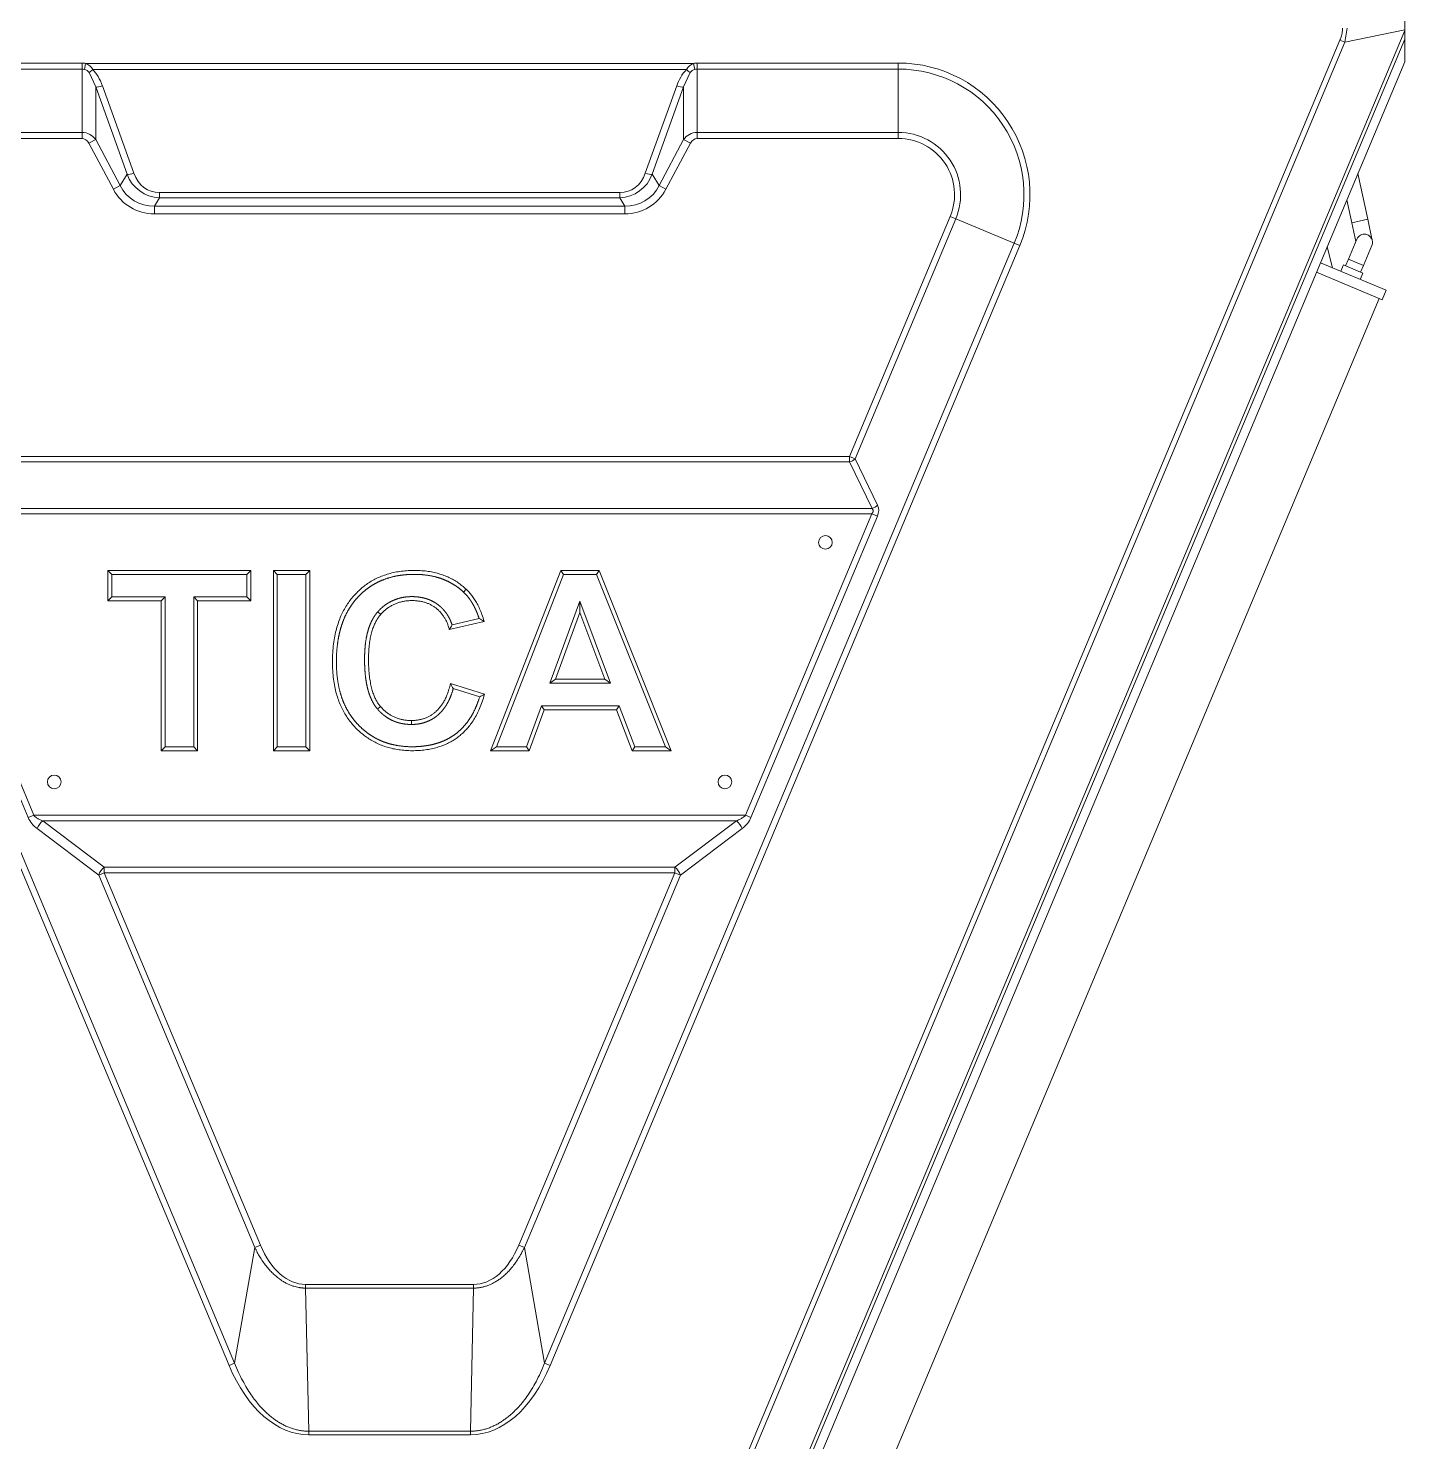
# Model space of a CAD drawing. Header units: millimetres. Extents: x 113490 to 142599, y -20467 to 115.
# Drawn here: x 128704 to 129509, y -7068 to -6241 of the extents above; entities that cross this region are included whole.
import ezdxf

# ---------------------------------------------------------------- set-up
doc = ezdxf.new("R2010")
doc.units = ezdxf.units.MM
doc.layers.add('DV1_0', color=7, linetype='Continuous')

msp = doc.modelspace()

# ---------------------------------------------------------------- linework, layer by layer
at = {"layer": 'DV1_0', "color": 7, "linetype": 'Continuous', "lineweight": 15}
for p, q in [((129509.26, -6242), (129509.26, -6234.07)), ((129509.26, -6242.4), (129509.26, -6242)), ((129509.26, -6247.54), (129509.26, -6242.4)), ((129509.26, -6248.17), (129509.26, -6247.54)), ((129509.26, -6248.17), (129509.26, -6260.87)), ((129509.26, -6260.87), (129156.38, -7102.39)), ((129487.63, -6352.93), (129481.88, -6326.16)), ((129475.44, -6341.52), (129478.32, -6354.93)), ((129478.32, -6354.93), (129480.67, -6365.89)), ((129490.29, -6365.35), (129487.63, -6352.93)), ((129467.07, -6381.33), (129463.89, -6369.07)), ((129481.25, -6364.51), (129476.34, -6376.22)), ((129485.12, -6379.9), (129490.03, -6368.19)), ((129476.34, -6376.22), (129474.68, -6380.19)), ((129457.67, -6383.9), (129496.07, -6400)), ((129459.99, -6378.37), (129498.39, -6394.47)), ((129473.38, -6379.64), (129471.84, -6383.33)), ((129484.75, -6384.41), (129473.38, -6379.64)), ((129483.2, -6388.1), (129484.75, -6384.41)), ((129483.45, -6383.87), (129485.12, -6379.9)), ((129137.17, -7250.69), (129494.22, -6399.23)), ((129496.07, -6400), (129498.39, -6394.47)), ((128750.41, -6558.41), (128750.41, -6576.22)), ((128834.06, -6558.41), (128750.41, -6558.41)), ((128752.72, -6560.72), (128750.41, -6558.41)), ((128831.75, -6560.72), (128834.06, -6558.41)), ((128834.06, -6576.22), (128834.06, -6558.41)), ((128847.23, -6558.41), (128847.23, -6663.9)), ((128868.63, -6558.41), (128847.23, -6558.41)), ((128849.54, -6560.72), (128847.23, -6558.41)), ((128866.32, -6560.72), (128868.63, -6558.41)), ((128868.63, -6663.9), (128868.63, -6558.41)), ((129015.52, -6558.41), (128974.37, -6663.9)), ((129037.9, -6558.41), (129015.52, -6558.41)), ((129017.09, -6560.72), (129015.52, -6558.41)), ((129036.34, -6560.72), (129037.9, -6558.41)), ((129080.11, -6663.9), (129037.9, -6558.41)), ((128831.75, -6560.72), (128752.72, -6560.72)), ((128752.72, -6560.72), (128752.72, -6573.92)), ((128831.75, -6573.92), (128831.75, -6560.72)), ((128866.32, -6560.72), (128849.54, -6560.72)), ((128849.54, -6560.72), (128849.54, -6661.59)), ((128866.32, -6661.59), (128866.32, -6560.72)), ((129017.09, -6560.72), (128977.75, -6661.59)), ((129036.34, -6560.72), (129017.09, -6560.72)), ((129076.7, -6661.59), (129036.34, -6560.72)), ((128752.72, -6573.92), (128750.41, -6576.22)), ((128752.72, -6573.92), (128783.85, -6573.92)), ((128783.85, -6573.92), (128781.54, -6576.22)), ((128783.85, -6573.92), (128783.85, -6661.59)), ((128800.62, -6573.92), (128831.75, -6573.92)), ((128800.62, -6661.59), (128800.62, -6573.92)), ((128800.62, -6573.92), (128802.93, -6576.22)), ((128831.75, -6573.92), (128834.06, -6576.22)), ((128958.53, -6571.13), (128960.11, -6569.45)), ((128750.41, -6576.22), (128781.54, -6576.22)), ((128781.54, -6576.22), (128781.54, -6663.9)), ((128802.93, -6576.22), (128834.06, -6576.22)), ((128802.93, -6663.9), (128802.93, -6576.22)), ((129008.95, -6624.39), (129026.49, -6576.49)), ((129012.26, -6622.08), (129026.53, -6583.11)), ((129026.49, -6576.49), (129044.61, -6624.39)), ((129026.49, -6576.49), (129026.53, -6583.11)), ((129026.53, -6583.11), (129041.27, -6622.08)), ((128950.17, -6593.03), (128970.57, -6588.21)), ((128951.81, -6590.27), (128967.64, -6586.53)), ((128970.81, -6630.88), (128950.85, -6624.68)), ((129008.95, -6624.39), (129012.26, -6622.08)), ((129044.61, -6624.39), (129008.95, -6624.39)), ((129041.27, -6622.08), (129012.26, -6622.08)), ((129044.61, -6624.39), (129041.27, -6622.08)), ((128967.96, -6632.42), (128952.49, -6627.61)), ((128995.35, -6661.59), (129004.12, -6637.6)), ((128996.97, -6663.9), (129005.74, -6639.91)), ((129004.12, -6637.6), (129049.62, -6637.6)), ((129004.12, -6637.6), (129005.74, -6639.91)), ((129005.74, -6639.91), (129048.03, -6639.91)), ((129049.62, -6637.6), (129048.03, -6639.91)), ((129048.03, -6639.91), (129057.1, -6663.9)), ((129049.62, -6637.6), (129058.7, -6661.59)), ((128783.85, -6661.59), (128781.54, -6663.9)), ((128781.54, -6663.9), (128802.93, -6663.9)), ((128783.85, -6661.59), (128800.62, -6661.59)), ((128800.62, -6661.59), (128802.93, -6663.9)), ((128849.54, -6661.59), (128847.23, -6663.9)), ((128847.23, -6663.9), (128868.63, -6663.9)), ((128849.54, -6661.59), (128866.32, -6661.59)), ((128866.32, -6661.59), (128868.63, -6663.9)), ((128977.75, -6661.59), (128974.37, -6663.9)), ((128974.37, -6663.9), (128996.97, -6663.9)), ((128977.75, -6661.59), (128995.35, -6661.59)), ((128995.35, -6661.59), (128996.97, -6663.9)), ((129058.7, -6661.59), (129057.1, -6663.9)), ((129057.1, -6663.9), (129080.11, -6663.9)), ((129058.7, -6661.59), (129076.7, -6661.59)), ((129076.7, -6661.59), (129080.11, -6663.9))]:
    msp.add_line(p, q, dxfattribs=at)
at = {"layer": 'DV1_0', "color": 7, "linetype": 'Continuous', "lineweight": 20}
for p, q in [((129081.65, -7262.15), (129509.26, -6242.4)), ((129474.13, -6249.35), (129475.5, -6241.13)), ((129474.13, -6249.35), (129509.26, -6242)), ((129059.38, -7230.65), (129471.36, -6248.19)), ((129062.15, -7231.81), (129474.13, -6249.35)), ((129083.48, -7262.92), (129509.26, -6247.54)), ((129471.36, -6248.19), (129474.13, -6249.35)), ((128617.6, -6261.47), (128735.28, -6261.47)), ((128735.28, -6261.47), (128735.28, -6265.01)), ((128736.68, -6265.18), (128737.38, -6261.68)), ((128737.38, -6261.68), (129093.14, -6261.68)), ((129093.14, -6261.68), (129093.84, -6265.18)), ((129095.25, -6261.47), (129212.92, -6261.47)), ((129095.25, -6261.47), (129095.25, -6265.01)), ((129212.92, -6265.01), (129212.92, -6261.47)), ((128617.6, -6265.01), (128735.28, -6265.01)), ((128735.28, -6265.01), (128735.28, -6302.08)), ((128739.48, -6266.98), (128743.26, -6275.5)), ((128741.58, -6265.31), (129088.94, -6265.31)), ((129087.26, -6275.5), (129091.04, -6266.97)), ((129095.25, -6302.08), (129095.25, -6265.01)), ((129095.25, -6265.01), (129212.92, -6265.01)), ((129212.92, -6302.08), (129212.92, -6265.01)), ((128743.26, -6275.5), (128743.26, -6306.3)), ((128743.26, -6275.5), (128761.64, -6326.6)), ((128747.26, -6274.91), (128765.64, -6326.01)), ((129064.89, -6326.01), (129083.27, -6274.91)), ((129068.88, -6326.6), (129087.26, -6275.5)), ((129087.26, -6306.3), (129087.26, -6275.5)), ((128617.6, -6302.08), (128735.28, -6302.08)), ((128735.28, -6305.61), (128735.28, -6302.08)), ((129095.25, -6305.61), (129095.25, -6302.08)), ((129095.25, -6302.08), (129212.92, -6302.08)), ((129212.92, -6305.61), (129212.92, -6302.08)), ((128617.6, -6305.61), (128735.28, -6305.61)), ((128739.27, -6308.43), (128743.26, -6306.3)), ((128739.27, -6308.43), (128753.61, -6335.35)), ((128743.26, -6306.3), (128757.6, -6333.22)), ((129072.92, -6333.22), (129087.26, -6306.3)), ((129076.91, -6335.35), (129091.25, -6308.43)), ((129091.25, -6308.43), (129087.26, -6306.3)), ((129095.25, -6305.61), (129212.92, -6305.61)), ((128757.6, -6333.22), (128761.64, -6326.6)), ((129068.88, -6326.6), (129072.92, -6333.22)), ((128753.61, -6335.35), (128757.6, -6333.22)), ((129076.91, -6335.35), (129072.92, -6333.22)), ((128777.6, -6345.2), (128780.58, -6340.3)), ((128780.58, -6337.31), (129049.94, -6337.31)), ((128780.58, -6340.3), (128780.58, -6337.31)), ((128780.58, -6340.3), (129049.94, -6340.3)), ((129049.94, -6340.3), (129049.94, -6337.31)), ((129049.94, -6340.3), (129052.93, -6345.2)), ((128777.6, -6345.2), (129052.93, -6345.2)), ((128777.6, -6349.73), (128777.6, -6345.2)), ((128777.6, -6349.73), (129052.93, -6349.73)), ((129052.93, -6349.73), (129052.93, -6345.2)), ((129243.29, -6351.28), (129184.39, -6491.73)), ((129246.55, -6352.64), (129187.65, -6493.1)), ((129243.29, -6351.28), (129246.55, -6352.64)), ((129246.55, -6352.64), (129280.74, -6366.98)), ((129487.63, -6352.93), (129478.32, -6354.93)), ((128821.33, -7023.69), (128546.52, -6368.35)), ((128824.59, -7022.32), (128549.78, -6366.98)), ((129280.74, -6366.98), (129005.93, -7022.32)), ((129284, -6368.35), (129009.19, -7023.69)), ((129280.74, -6366.98), (129284, -6368.35)), ((129485.12, -6379.9), (129476.34, -6376.22)), ((128646.13, -6491.73), (129184.39, -6491.73)), ((129184.39, -6491.73), (129184.39, -6494.93)), ((129184.39, -6491.73), (129187.65, -6493.1)), ((129187.65, -6493.1), (129200.83, -6520.32)), ((128646.13, -6494.93), (129184.39, -6494.93)), ((129184.39, -6494.93), (129197.57, -6522.15)), ((128632.95, -6522.15), (129197.57, -6522.15)), ((128633.12, -6525.35), (129197.4, -6525.35)), ((128707.08, -6701.73), (128633.12, -6525.35)), ((129197.4, -6525.35), (129123.44, -6701.73)), ((129197.4, -6525.35), (129200.66, -6526.72)), ((128703.82, -6703.1), (128629.86, -6526.72)), ((129200.66, -6526.72), (129126.7, -6703.1)), ((128908.29, -6582.67), (128910.03, -6584.19)), ((128908.16, -6639.54), (128909.91, -6638.04)), ((128928.12, -6648.56), (128928.12, -6646.25)), ((128707.08, -6701.73), (128703.82, -6703.1)), ((129123.44, -6701.73), (128707.08, -6701.73)), ((129118.24, -6704.93), (128712.28, -6704.93)), ((128748.29, -6732.15), (128712.28, -6704.93)), ((129118.24, -6704.93), (129082.23, -6732.15)), ((129123.44, -6701.73), (129126.7, -6703.1)), ((128745.03, -6736.72), (128709.02, -6709.5)), ((129121.5, -6709.5), (129085.49, -6736.72)), ((129082.23, -6732.15), (128748.29, -6732.15)), ((128748.29, -6735.35), (128748.29, -6732.15)), ((129082.23, -6732.15), (129082.23, -6735.35)), ((128748.29, -6735.35), (128745.03, -6736.72)), ((128836.4, -6954.62), (128745.03, -6736.72)), ((129082.23, -6735.35), (128748.29, -6735.35)), ((128839.66, -6953.25), (128748.29, -6735.35)), ((129082.23, -6735.35), (128990.86, -6953.25)), ((129085.49, -6736.72), (128994.12, -6954.62)), ((129082.23, -6735.35), (129085.49, -6736.72)), ((128836.4, -6954.62), (128824.59, -7022.32)), ((128839.66, -6953.25), (128836.4, -6954.62)), ((128990.86, -6953.25), (128994.12, -6954.62)), ((128994.12, -6954.62), (129005.93, -7022.32)), ((128964.42, -6976.29), (128866.1, -6976.29)), ((128866.1, -6976.29), (128866.1, -6978.4)), ((128964.42, -6978.4), (128866.1, -6978.4)), ((128866.1, -6978.4), (128867.92, -7062.17)), ((128964.42, -6978.4), (128962.6, -7062.17)), ((128964.42, -6976.29), (128964.42, -6978.4)), ((128824.59, -7022.32), (128821.33, -7023.69)), ((129005.93, -7022.32), (129009.19, -7023.69)), ((128962.6, -7062.17), (128867.92, -7062.17)), ((128867.92, -7062.17), (128867.92, -7064.29)), ((128962.6, -7062.17), (128962.6, -7064.29)), ((128962.6, -7064.29), (128867.92, -7064.29))]:
    msp.add_line(p, q, dxfattribs=at)
at = {"layer": 'DV1_0', "color": 7, "linetype": 'Continuous', "lineweight": 15}
for centre in [(129170.26, -6541.99), (128719.04, -6682.16), (129111.48, -6682.16)]:
    msp.add_circle(centre, 4, dxfattribs=at)
at = {"layer": 'DV1_0', "color": 7, "linetype": 'Continuous', "lineweight": 20}
for centre, radius, start, end in [((128735.27, -6272.17), 10.7, 78.62829, 89.97807), ((128734.51, -6269.25), 8.09, 29.10135, 69.21387), ((129096, -6269.23), 8.07, 110.72151, 150.96151), ((129095.25, -6272.17), 10.7, 90.02052, 101.37408), ((129212.92, -6338.54), 77.07, 337.25, 90), ((128735.27, -6270.77), 5.76, 75.84234, 89.94264), ((128735.5, -6270.1), 5.06, 38.18383, 76.54336), ((129107.39, -6282.69), 25.34, 136.70813, 162.12826), ((129095.02, -6270.1), 5.06, 103.45951, 141.81186), ((129095.25, -6270.77), 5.76, 90.05651, 104.16255), ((129212.92, -6338.54), 73.54, 337.25, 90), ((128735.19, -6311.89), 9.82, 34.72929, 89.52864), ((129095.33, -6311.89), 9.82, 90.47616, 145.26591), ((129212.92, -6338.54), 36.46, 337.25, 90), ((129212.92, -6338.54), 32.93, 337.25, 90), ((128781.26, -6319.42), 20.89, 200.09274, 268.12858), ((129049.29, -6319.46), 20.85, 271.78529, 339.99339), ((128777.34, -6322.96), 26.77, 207.5641, 270.53861), ((128776.89, -6323.71), 21.5, 206.25539, 271.88665), ((129053.64, -6323.71), 21.5, 268.11409, 333.74386), ((129053.18, -6322.96), 26.77, 269.46133, 332.43596)]:
    msp.add_arc(centre, radius, start, end, dxfattribs=at)
at = {"layer": 'DV1_0', "color": 7, "linetype": 'Continuous', "lineweight": 15}
for centre, radius, start, end in [((129485.64, -6366.35), 4.76, 0, 157.25), ((129485.64, -6366.35), 4.76, 337.25, 0), ((128884.5, -6552.28), 77.28, 328.17856, 330.55589), ((128886.69, -6730.97), 165.57, 59.56409, 60.73275), ((128818.16, -6700.88), 153.01, 28.61191, 29.86828), ((128873.14, -6452.48), 203.39, 297.78935, 298.70132)]:
    msp.add_arc(centre, radius, start, end, dxfattribs=at)
at = {"layer": 'DV1_0', "color": 7, "linetype": 'Continuous', "lineweight": 20}
for centre, major_axis, ratio, start_param, end_param in [((128741.58, -6263.77), (-3.48, -3.59), 0.220719, 0.717909, 1.347194), ((128735.32, -6293.69), (-0.05, 31.28), 0.477729, 5.355274, 5.847767), ((129088.94, -6263.77), (3.48, -3.59), 0.220719, 4.935998, 5.565263), ((128747.26, -6273.37), (-4.7, -1.69), 0.292381, 0.461167, 1.46601), ((129083.27, -6273.37), (4.7, -1.69), 0.292381, 4.817177, 5.822019), ((128735.28, -6312.67), (-0.01, 7.06), 0.707338, 5.356674, 6.282449), ((129095.24, -6312.67), (0.01, 7.05), 0.707954, 0.001094, 0.927445), ((128765.64, -6324.47), (-4.7, -1.69), 0.292381, 0.461166, 1.466009), ((128785.36, -6311.34), (10.92, 24.7), 0.734557, 2.48522, 3.455755), ((129045.14, -6311.33), (-10.95, 24.71), 0.7344, 2.826953, 3.797155), ((129064.89, -6324.47), (4.7, -1.69), 0.292381, 4.817177, 5.822019), ((129184.39, -6491.73), (-4.5, -2.18), 0.600003, 1.288002, 2.057486), ((129197.57, -6518.95), (-4.5, -2.18), 0.600003, 1.288002, 2.057486), ((129189.82, -6526.72), (10.63, 7.07), 0.664977, 5.497797, 6.192529), ((128714.74, -6703.07), (-10.72, 7.06), 0.666776, 0.781871, 1.473649), ((128712.28, -6708.13), (3.01, 3.99), 0.448997, 1.034793, 2.228562), ((129118.24, -6708.13), (-3.01, 3.99), 0.448997, 4.054624, 5.248392), ((129115.81, -6703.08), (10.69, 7.07), 0.666419, 4.807124, 5.499727), ((128748.29, -6735.35), (3.01, 3.99), 0.448997, 1.034793, 2.228562), ((129082.23, -6735.35), (-3.01, 3.99), 0.448997, 4.054624, 5.248392), ((128865.26, -6924.68), (-1.33, 51.6), 0.606054, 2.141908, 3.126109), ((128965.23, -6924.62), (1.28, 51.66), 0.606049, 3.156652, 4.140097), ((128866.5, -6973.15), (-2.24, 91.13), 0.605695, 2.143739, 3.126709), ((128964.03, -6973.19), (2.25, 91.09), 0.605798, 3.156584, 4.139778)]:
    msp.add_ellipse(centre, major_axis=major_axis, ratio=ratio, start_param=start_param, end_param=end_param, dxfattribs=at)
msp.add_open_spline([(129471.36, -6248.19), (129471.55, -6247.73), (129471.91, -6246.8), (129472.31, -6245.5), (129472.64, -6244.04), (129472.84, -6242.55), (129472.88, -6241.6), (129472.88, -6241.13)], degree=3, dxfattribs=at)
for points, knots in [([(129197.57, -6522.15), (129197.66, -6522.24), (129197.81, -6522.42), (129197.99, -6522.7), (129198.11, -6522.99), (129198.17, -6523.28), (129198.19, -6523.58), (129198.16, -6523.89), (129198.08, -6524.22), (129197.93, -6524.57), (129197.71, -6524.96), (129197.52, -6525.22), (129197.4, -6525.35)], [0, 0, 0, 0, 0.103754, 0.201399, 0.295256, 0.386511, 0.476484, 0.567069, 0.661122, 0.762305, 0.874482, 1, 1, 1, 1]), ([(128712.28, -6704.93), (128711.95, -6704.81), (128711.33, -6704.56), (128710.46, -6704.16), (128709.7, -6703.76), (128709.03, -6703.37), (128708.45, -6702.97), (128707.93, -6702.57), (128707.47, -6702.16), (128707.2, -6701.88), (128707.08, -6701.73)], [0, 0, 0, 0, 0.162154, 0.309168, 0.444157, 0.56805, 0.681058, 0.789601, 0.89662, 1, 1, 1, 1]), ([(129123.44, -6701.73), (129123.32, -6701.88), (129123.04, -6702.17), (129122.55, -6702.61), (129121.95, -6703.06), (129121.24, -6703.53), (129120.39, -6704), (129119.38, -6704.48), (129118.64, -6704.78), (129118.24, -6704.93)], [0, 0, 0, 0, 0.104699, 0.217397, 0.341582, 0.478635, 0.63137, 0.803901, 1, 1, 1, 1]), ([(128866.1, -6978.4), (128865.93, -6978.4), (128865.61, -6978.4), (128865.12, -6978.39), (128864.63, -6978.36), (128864.14, -6978.32), (128863.65, -6978.28), (128863.16, -6978.22), (128862.67, -6978.15), (128861.83, -6978.02), (128860.66, -6977.78), (128859.03, -6977.33), (128857.3, -6976.73), (128855.45, -6975.92), (128853.58, -6974.94), (128850.96, -6973.3), (128848.36, -6971.24), (128845.83, -6968.77), (128843.86, -6966.58), (128841.92, -6964.1), (128840.42, -6961.91), (128839.32, -6960.12), (128838.58, -6958.85), (128837.84, -6957.5), (128837.1, -6956.09), (128836.64, -6955.11), (128836.4, -6954.62)], [0, 0, 0, 0, 0.012207, 0.024421, 0.036645, 0.048882, 0.061135, 0.073407, 0.085701, 0.098018, 0.136644, 0.175569, 0.223909, 0.273378, 0.326546, 0.381495, 0.504574, 0.573263, 0.64576, 0.724421, 0.808607, 0.844135, 0.881045, 0.919332, 0.958987, 1, 1, 1, 1]), ([(128994.12, -6954.62), (128994.01, -6954.86), (128993.78, -6955.34), (128993.43, -6956.05), (128993.08, -6956.74), (128992.73, -6957.42), (128992.37, -6958.08), (128992.01, -6958.72), (128991.66, -6959.34), (128991.3, -6959.95), (128990.94, -6960.55), (128990.12, -6961.87), (128988.8, -6963.82), (128986.93, -6966.26), (128985.02, -6968.43), (128983.11, -6970.33), (128981.2, -6972), (128979.31, -6973.43), (128977.42, -6974.65), (128975.56, -6975.68), (128973.71, -6976.53), (128972.17, -6977.11), (128970.93, -6977.49), (128970, -6977.74), (128969.07, -6977.94), (128968.14, -6978.11), (128967.21, -6978.24), (128966.28, -6978.34), (128965.35, -6978.39), (128964.73, -6978.4), (128964.42, -6978.4)], [0, 0, 0, 0, 0.020016, 0.039694, 0.059032, 0.078029, 0.096685, 0.114997, 0.132966, 0.15059, 0.167868, 0.184799, 0.266929, 0.343527, 0.415009, 0.482791, 0.544966, 0.604534, 0.659648, 0.712959, 0.76302, 0.811959, 0.83598, 0.859817, 0.883489, 0.907012, 0.930406, 0.95369, 0.976881, 1, 1, 1, 1]), ([(128867.92, -7062.17), (128867.1, -7062.17), (128865.48, -7062.11), (128863.08, -7061.81), (128860.75, -7061.34), (128858.46, -7060.69), (128856.2, -7059.88), (128853.97, -7058.9), (128851.81, -7057.77), (128849.72, -7056.51), (128847.7, -7055.12), (128845.67, -7053.57), (128843.59, -7051.78), (128841.39, -7049.67), (128839.06, -7047.16), (128836.62, -7044.21), (128834.13, -7040.8), (128831.64, -7036.92), (128829.18, -7032.56), (128826.78, -7027.66), (128825.31, -7024.17), (128824.59, -7022.32)], [0, 0, 0, 0, 0.039675, 0.079011, 0.117409, 0.155373, 0.194404, 0.233853, 0.273354, 0.31251, 0.351559, 0.391858, 0.435291, 0.483673, 0.53828, 0.599457, 0.666887, 0.740342, 0.819788, 0.905575, 1, 1, 1, 1]), ([(129005.93, -7022.32), (129005.18, -7024.26), (129003.62, -7027.93), (129001.07, -7033.09), (128998.41, -7037.71), (128995.68, -7041.82), (128992.93, -7045.44), (128990.23, -7048.54), (128987.64, -7051.13), (128985.23, -7053.26), (128982.99, -7055.01), (128980.84, -7056.49), (128978.7, -7057.78), (128976.51, -7058.92), (128974.24, -7059.91), (128971.92, -7060.74), (128969.57, -7061.39), (128967.24, -7061.84), (128964.92, -7062.11), (128963.38, -7062.17), (128962.6, -7062.17)], [0, 0, 0, 0, 0.098655, 0.18986, 0.274376, 0.352916, 0.425587, 0.491678, 0.550093, 0.601164, 0.646216, 0.687373, 0.727036, 0.766765, 0.806851, 0.846905, 0.886467, 0.925149, 0.96228, 1, 1, 1, 1])]:
    msp.add_open_spline(points, degree=3, knots=knots, dxfattribs=at)
at = {"layer": 'DV1_0', "color": 7, "linetype": 'Continuous', "lineweight": 15}
for points in [[(128960.11, -6569.45), (128959.36, -6568.74), (128957.82, -6567.39), (128955.36, -6565.57), (128952.76, -6563.95), (128950.01, -6562.52), (128947.08, -6561.29), (128943.96, -6560.25), (128940.61, -6559.42), (128937, -6558.81), (128933.12, -6558.46), (128929.1, -6558.37), (128925.07, -6558.53), (128921.16, -6558.95), (128917.4, -6559.64), (128913.84, -6560.6), (128910.5, -6561.78), (128907.39, -6563.17), (128904.46, -6564.76), (128901.69, -6566.56), (128899.06, -6568.58), (128896.58, -6570.81), (128894.25, -6573.24), (128892.09, -6575.87), (128890.12, -6578.7), (128888.34, -6581.75), (128886.74, -6585.04), (128885.35, -6588.6), (128884.14, -6592.48), (128883.15, -6596.72), (128882.39, -6601.45), (128881.91, -6606.54), (128881.74, -6611.8), (128881.9, -6617.04), (128882.39, -6622.05), (128883.13, -6626.57), (128884.1, -6630.61), (128885.27, -6634.28), (128886.65, -6637.67), (128888.22, -6640.84), (128889.99, -6643.81), (128891.96, -6646.6), (128894.14, -6649.23), (128896.51, -6651.69), (128899.04, -6653.95), (128901.71, -6656), (128904.51, -6657.82), (128907.44, -6659.42), (128910.52, -6660.77), (128913.77, -6661.88), (128917.18, -6662.77), (128920.76, -6663.41), (128924.5, -6663.82), (128928.41, -6663.95), (128932.36, -6663.83), (128936.2, -6663.45), (128939.81, -6662.83), (128943.17, -6661.98), (128946.29, -6660.93), (128949.16, -6659.7), (128951.77, -6658.32), (128954.2, -6656.77), (128956.49, -6655.03), (128958.66, -6653.09), (128960.72, -6650.92), (128962.67, -6648.51), (128964.53, -6645.8), (128966.3, -6642.73), (128967.95, -6639.28), (128969.47, -6635.37), (128970.39, -6632.44), (128970.81, -6630.88)], [(128910.03, -6584.19), (128910.49, -6583.66), (128911.46, -6582.64), (128913.02, -6581.26), (128914.68, -6580.03), (128916.43, -6578.96), (128918.25, -6578.06), (128920.14, -6577.33), (128922.12, -6576.75), (128924.22, -6576.33), (128926.44, -6576.09), (128928.73, -6576.03), (128931.05, -6576.16), (128933.25, -6576.45), (128935.25, -6576.9), (128937.08, -6577.49), (128938.79, -6578.21), (128940.4, -6579.08), (128941.92, -6580.08), (128943.35, -6581.23), (128944.69, -6582.51), (128945.93, -6583.93), (128947.04, -6585.47), (128948.03, -6587.14), (128948.89, -6588.95), (128949.61, -6590.9), (128950, -6592.3), (128950.17, -6593.03)], [(128970.57, -6588.21), (128970.17, -6586.81), (128969.32, -6584.18), (128967.95, -6580.79), (128966.5, -6577.86), (128965, -6575.32), (128963.44, -6573.09), (128961.81, -6571.14), (128960.68, -6569.99), (128960.11, -6569.45)], [(128909.91, -6638.04), (128909.54, -6637.61), (128908.8, -6636.66), (128907.73, -6634.98), (128906.69, -6632.99), (128905.73, -6630.67), (128904.86, -6627.97), (128904.12, -6624.82), (128903.53, -6621.27), (128903.12, -6617.32), (128902.9, -6612.99), (128902.9, -6608.54), (128903.11, -6604.3), (128903.52, -6600.51), (128904.1, -6597.12), (128904.85, -6594.13), (128905.72, -6591.53), (128906.7, -6589.26), (128907.76, -6587.29), (128908.87, -6585.6), (128909.64, -6584.64), (128910.03, -6584.19)], [(128950.85, -6624.68), (128950.59, -6625.83), (128950.02, -6627.99), (128949.06, -6630.79), (128948.03, -6633.21), (128946.93, -6635.31), (128945.78, -6637.13), (128944.55, -6638.75), (128943.26, -6640.17), (128941.91, -6641.42), (128940.49, -6642.53), (128938.98, -6643.49), (128937.4, -6644.31), (128935.73, -6645), (128933.97, -6645.54), (128932.12, -6645.94), (128930.18, -6646.19), (128928.82, -6646.25), (128928.12, -6646.25)], [(128928.12, -6646.25), (128927.31, -6646.25), (128925.74, -6646.19), (128923.57, -6645.91), (128921.55, -6645.48), (128919.67, -6644.9), (128917.87, -6644.17), (128916.15, -6643.3), (128914.49, -6642.25), (128912.9, -6641.04), (128911.36, -6639.64), (128910.39, -6638.6), (128909.91, -6638.04)]]:
    msp.add_open_spline(points, degree=3, dxfattribs=at)
for points, knots in [([(128958.53, -6571.13), (128956.07, -6568.81), (128953.22, -6566.97), (128950.35, -6565.13), (128947.14, -6563.83), (128943.79, -6562.48), (128940.1, -6561.72), (128936.05, -6560.88), (128931.49, -6560.74), (128929.15, -6560.67), (128926.76, -6560.79), (128924.39, -6560.9), (128922.18, -6561.19), (128917.99, -6561.74), (128914.2, -6562.96), (128910.6, -6564.11), (128907.35, -6565.83), (128904.14, -6567.54), (128901.25, -6569.83), (128898.34, -6572.14), (128895.88, -6574.95), (128893.4, -6577.78), (128891.47, -6580.99), (128889.5, -6584.28), (128888.04, -6588.09), (128886.78, -6591.41), (128885.92, -6595.06), (128884.62, -6600.63), (128884.24, -6607.11), (128883.88, -6613.34), (128884.46, -6619.32), (128885.2, -6626.98), (128887.36, -6633.12), (128888.68, -6636.88), (128890.61, -6640.3), (128892.49, -6643.62), (128894.93, -6646.55), (128897.37, -6649.48), (128900.32, -6651.95), (128903.2, -6654.37), (128906.34, -6656.17), (128908.1, -6657.18), (128909.95, -6657.98), (128911.81, -6658.8), (128913.81, -6659.43), (128916.95, -6660.43), (128920.35, -6660.97), (128924.6, -6661.65), (128929.18, -6661.6), (128931.45, -6661.57), (128933.7, -6661.36), (128935.91, -6661.16), (128937.95, -6660.79), (128941.76, -6660.11), (128945.16, -6658.84), (128948.34, -6657.66), (128951.09, -6655.99), (128954.16, -6654.13), (128956.83, -6651.59), (128959.56, -6648.98), (128961.8, -6645.67), (128963.61, -6643), (128965.08, -6639.9), (128966.71, -6636.47), (128967.96, -6632.42)], [0, 0, 0, 0.03125, 0.03125, 0.0625, 0.0625, 0.09375, 0.09375, 0.125, 0.125, 0.140625, 0.140625, 0.15625, 0.15625, 0.1875, 0.1875, 0.21875, 0.21875, 0.25, 0.25, 0.28125, 0.28125, 0.3125, 0.3125, 0.34375, 0.34375, 0.375, 0.375, 0.4375, 0.4375, 0.5, 0.5, 0.5625, 0.5625, 0.59375, 0.59375, 0.625, 0.625, 0.65625, 0.65625, 0.6875, 0.6875, 0.705357, 0.705357, 0.723214, 0.723214, 0.75, 0.75, 0.78125, 0.78125, 0.796875, 0.796875, 0.8125, 0.8125, 0.84375, 0.84375, 0.875, 0.875, 0.910714, 0.910714, 0.946429, 0.946429, 0.973214, 0.973214, 1, 1, 1]), ([(128908.29, -6582.67), (128909.44, -6581.35), (128910.74, -6580.2), (128912.02, -6579.07), (128913.42, -6578.13), (128914.54, -6577.38), (128915.72, -6576.75), (128917.49, -6575.82), (128919.42, -6575.17), (128921.04, -6574.61), (128922.73, -6574.28), (128924.5, -6573.93), (128926.35, -6573.81), (128928.22, -6573.69), (128930.15, -6573.8), (128932.04, -6573.91), (128933.8, -6574.24), (128935.46, -6574.54), (128936.99, -6575.04), (128938.46, -6575.52), (128939.85, -6576.19), (128941.22, -6576.86), (128942.5, -6577.71), (128943.79, -6578.57), (128944.94, -6579.59), (128946.1, -6580.61), (128947.12, -6581.79), (128948.14, -6582.97), (128948.99, -6584.29), (128949.86, -6585.62), (128950.56, -6587.1), (128951.28, -6588.62), (128951.81, -6590.27)], [0, 0, 0, 0.0625, 0.0625, 0.125, 0.125, 0.175, 0.175, 0.25, 0.25, 0.3125, 0.3125, 0.375, 0.375, 0.4375, 0.4375, 0.5, 0.5, 0.5625, 0.5625, 0.625, 0.625, 0.6875, 0.6875, 0.75, 0.75, 0.8125, 0.8125, 0.875, 0.875, 0.9375, 0.9375, 1, 1, 1]), ([(128967.64, -6586.53), (128966.95, -6584.45), (128966.15, -6582.56), (128965.29, -6580.53), (128964.3, -6578.72), (128963.17, -6576.67), (128961.87, -6574.9), (128960.32, -6572.81), (128958.53, -6571.13)], [0, 0, 0, 0.25, 0.25, 0.5, 0.5, 0.75, 0.75, 1, 1, 1]), ([(128908.16, -6639.54), (128906.64, -6637.76), (128905.42, -6635.51), (128904.02, -6632.94), (128903.04, -6629.82), (128902.5, -6628.1), (128902.08, -6626.16), (128901.63, -6624.1), (128901.32, -6621.84), (128900.98, -6619.42), (128900.8, -6616.7), (128900.61, -6613.83), (128900.6, -6610.92), (128900.59, -6607.55), (128900.83, -6604.4), (128901.04, -6601.45), (128901.47, -6598.83), (128902.05, -6595.31), (128903.03, -6592.33), (128904.02, -6589.28), (128905.45, -6586.73), (128906.72, -6584.47), (128908.29, -6582.67)], [0, 0, 0, 0.125, 0.125, 0.25, 0.25, 0.3125, 0.3125, 0.375, 0.375, 0.4375, 0.4375, 0.5, 0.5, 0.571429, 0.571429, 0.642857, 0.642857, 0.75, 0.75, 0.875, 0.875, 1, 1, 1]), ([(128952.49, -6627.61), (128951.35, -6631.73), (128949.67, -6635.02), (128948.69, -6636.95), (128947.52, -6638.61), (128946.15, -6640.56), (128944.49, -6642.17), (128942.88, -6643.72), (128941.06, -6644.9), (128939.25, -6646.06), (128937.22, -6646.87), (128935.15, -6647.7), (128932.9, -6648.12), (128930.57, -6648.56), (128928.12, -6648.56)], [0, 0, 0, 0.25, 0.25, 0.375, 0.375, 0.5, 0.5, 0.625, 0.625, 0.75, 0.75, 0.875, 0.875, 1, 1, 1]), ([(128928.12, -6648.56), (128927.04, -6648.56), (128925.98, -6648.49), (128923.96, -6648.35), (128922.07, -6647.95), (128920.7, -6647.66), (128919.4, -6647.23), (128918.13, -6646.8), (128916.91, -6646.24), (128914.46, -6645.12), (128912.3, -6643.48), (128911.2, -6642.64), (128910.17, -6641.66), (128909.11, -6640.66), (128908.16, -6639.54)], [0, 0, 0, 0.083333, 0.083333, 0.25, 0.25, 0.375, 0.375, 0.5, 0.5, 0.75, 0.75, 0.875, 0.875, 1, 1, 1])]:
    msp.add_open_spline(points, degree=2, knots=knots, dxfattribs=at)

doc.saveas('drawing.dxf')
